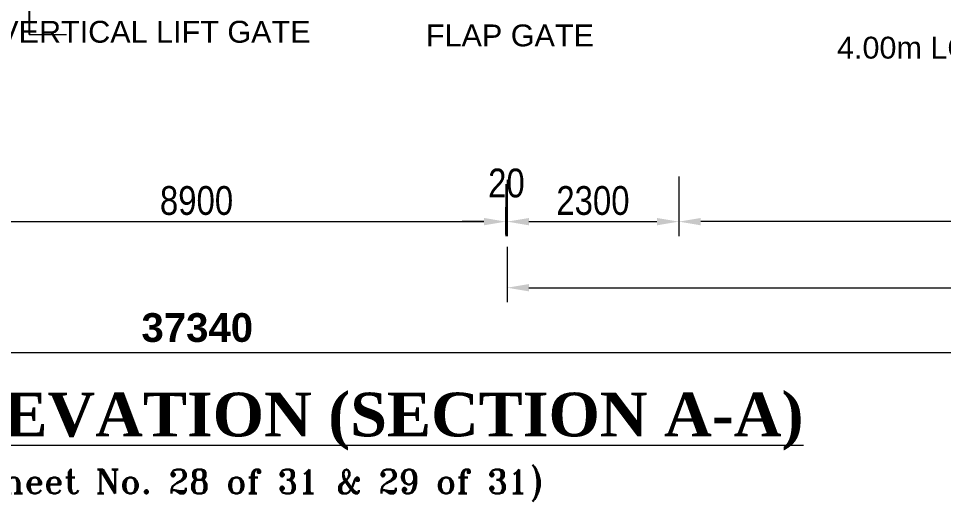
# Model space of a CAD drawing. Extents: x -358915 to 1258323, y -1667244 to -305611.
# Drawn here: x 174820 to 189626, y -1280100 to -1272372 of the extents above; entities that cross this region are included whole.
import ezdxf

# ---------------------------------------------------------------- set-up
doc = ezdxf.new("R2010")
doc.units = 0
doc.header["$LTSCALE"] = 300
doc.header["$MEASUREMENT"] = 0
doc.layers.get('DEFPOINTS').update_dxf_attribs({"linetype": 'CONTINUOUS'})
doc.layers.add('Dim', color=7, linetype='CONTINUOUS', lineweight=9)
doc.layers.add('LINE', color=7, linetype='CONTINUOUS')
doc.layers.add('TEXT', color=10, linetype='CONTINUOUS')
doc.styles.add('Arial', font='arial.ttf')
doc.styles.add('BIG', font='ROMANT.SHX')
doc.styles.add('DIM', font='isocp3.shx')
doc.styles.add('dimText', font='ARIALN.TTF')
doc.styles.add('text', font='ARIALN.TTF', dxfattribs={"height": 1.6})
doc.dimstyles.new('dim_150', dxfattribs={"dimtxt": 300, "dimasz": 300, "dimexe": 300, "dimexo": 100, "dimgap": 100, "dimtad": 1, "dimdec": 0, "dimzin": 0, "dimdsep": 46, "dimtxsty": 'DIM', "dimcen": 150, "dimclrd": 5, "dimclre": 5, "dimclrt": 7, "dimadec": 0, "dimazin": 0, "dimtfac": 1, "dimtdec": 0, "dimtmove": 0, "dimatfit": 3, "dimfxl": 20, "dimtolj": 1, "dimtzin": 0, "dimarcsym": 0})
doc.dimstyles.new('dim_230', dxfattribs={"dimtxt": 460, "dimasz": 460, "dimexe": 230, "dimexo": 100, "dimgap": 100, "dimtad": 1, "dimdec": 0, "dimzin": 0, "dimdsep": 46, "dimtxsty": 'dimText', "dimcen": 0.09, "dimclrd": 256, "dimclre": 256, "dimclrt": 7, "dimadec": 0, "dimazin": 0, "dimtfac": 1, "dimtdec": 0, "dimtofl": 0, "dimtmove": 0, "dimatfit": 3, "dimfxl": 1, "dimtolj": 1, "dimtzin": 0, "dimlwd": -1, "dimlwe": -1, "dimarcsym": 0})

# ---------------------------------------------------------------- blocks, each defined once
blk = doc.blocks.new('*D116')
at = {"layer": 'DEFPOINTS', "color": 0, "ltscale": 500, "transparency": 16777216}
for p in [(197890, -1274680), (185390, -1274798), (185390, -1275622)]:
    blk.add_point(p, dxfattribs=at)
at = {"layer": 'Dim', "ltscale": 500, "transparency": 16777216}
for p, q in [((197890, -1274780), (197890, -1275852)), ((185390, -1274898), (185390, -1275852)), ((197540, -1275622), (185740, -1275622))]:
    blk.add_line(p, q, dxfattribs=at)
for points in [[(185740, -1275564), (185740, -1275681), (185390, -1275622)], [(197540, -1275564), (197540, -1275681), (197890, -1275622)]]:
    blk.add_solid(points, dxfattribs=at)
at = {"layer": 'Dim', "color": 7, "ltscale": 500, "transparency": 16777216, "insert": (191640, -1275287), "char_height": 460, "attachment_point": 5, "style": 'dimText'}
blk.add_mtext('\\A1;12000', dxfattribs=at)
blk = doc.blocks.new('*D117')
at = {"layer": 'DEFPOINTS', "color": 0, "ltscale": 500, "transparency": 16777216}
for p in [(182640, -1274854), (185390, -1274998), (185390, -1275622)]:
    blk.add_point(p, dxfattribs=at)
at = {"layer": 'Dim', "ltscale": 500, "transparency": 16777216}
for p, q in [((182640, -1274954), (182640, -1275852)), ((185390, -1275098), (185390, -1275852)), ((182990, -1275622), (185040, -1275622))]:
    blk.add_line(p, q, dxfattribs=at)
for points in [[(182990, -1275564), (182990, -1275681), (182640, -1275622)], [(185040, -1275564), (185040, -1275681), (185390, -1275622)]]:
    blk.add_solid(points, dxfattribs=at)
at = {"layer": 'Dim', "color": 7, "ltscale": 500, "transparency": 16777216, "insert": (184015, -1275287), "char_height": 460, "attachment_point": 5, "style": 'dimText'}
blk.add_mtext('\\A1;2300', dxfattribs=at)
blk = doc.blocks.new('*D120')
at = {"layer": 'DEFPOINTS', "color": 0, "ltscale": 500, "transparency": 16777216}
for p in [(182620, -1274925), (172720, -1275360), (182620, -1275622)]:
    blk.add_point(p, dxfattribs=at)
at = {"layer": 'Dim', "ltscale": 500, "transparency": 16777216}
for p, q in [((182620, -1275025), (182620, -1275852)), ((172720, -1275460), (172720, -1275852)), ((173070, -1275622), (182270, -1275622))]:
    blk.add_line(p, q, dxfattribs=at)
for points in [[(173070, -1275563), (173070, -1275680), (172720, -1275622)], [(182270, -1275563), (182270, -1275680), (182620, -1275622)]]:
    blk.add_solid(points, dxfattribs=at)
at = {"layer": 'Dim', "color": 7, "ltscale": 500, "transparency": 16777216, "insert": (177670, -1275287), "char_height": 460, "attachment_point": 5, "style": 'dimText'}
blk.add_mtext('\\A1;8900', dxfattribs=at)
blk = doc.blocks.new('*D137')
at = {"layer": 'DEFPOINTS', "color": 0, "ltscale": 500, "transparency": 16777216}
for p in [(157501, -1277153), (199890, -1277183), (199890, -1277718)]:
    blk.add_point(p, dxfattribs=at)
at = {"layer": 'Dim', "ltscale": 500, "transparency": 16777216}
for p, q in [((157501, -1277253), (157501, -1277948)), ((199890, -1277283), (199890, -1277948)), ((157851, -1277718), (199540, -1277718))]:
    blk.add_line(p, q, dxfattribs=at)
for points in [[(157851, -1277660), (157851, -1277777), (157501, -1277718)], [(199540, -1277660), (199540, -1277777), (199890, -1277718)]]:
    blk.add_solid(points, dxfattribs=at)
at = {"layer": 'Dim', "color": 7, "ltscale": 500, "transparency": 16777216, "insert": (177682, -1277320), "char_height": 460, "attachment_point": 5, "style": 'dimText'}
blk.add_mtext('\\A1;{\\fArial|b1|i0|c0|p34;37340}', dxfattribs=at)
blk = doc.blocks.new('*D154')
at = {"layer": 'DEFPOINTS', "color": 0, "ltscale": 500, "transparency": 16777216}
for p in [(182620, -1275622), (182620, -1275928), (182640, -1275928)]:
    blk.add_point(p, dxfattribs=at)
at = {"layer": 'Dim', "ltscale": 500, "transparency": 16777216}
for p, q in [((182620, -1275828), (182620, -1275392)), ((182640, -1275828), (182640, -1275392)), ((182270, -1275622), (181920, -1275622)), ((182990, -1275622), (183340, -1275622))]:
    blk.add_line(p, q, dxfattribs=at)
for points in [[(182270, -1275564), (182270, -1275681), (182620, -1275622)], [(182990, -1275564), (182990, -1275681), (182640, -1275622)]]:
    blk.add_solid(points, dxfattribs=at)
at = {"layer": 'Dim', "color": 7, "ltscale": 500, "transparency": 16777216, "insert": (182630, -1275007), "char_height": 460, "attachment_point": 5, "style": 'dimText'}
blk.add_mtext('\\A1;20', dxfattribs=at)
blk = doc.blocks.new('*D160')
at = {"layer": 'DEFPOINTS', "color": 0, "ltscale": 500, "transparency": 16777216}
for p in [(182640, -1275926), (199890, -1276444), (199890, -1276679)]:
    blk.add_point(p, dxfattribs=at)
at = {"layer": 'Dim', "ltscale": 500, "transparency": 16777216}
for p, q in [((182640, -1276026), (182640, -1276909)), ((199890, -1276544), (199890, -1276909)), ((182990, -1276679), (199540, -1276679))]:
    blk.add_line(p, q, dxfattribs=at)
for points in [[(182990, -1276621), (182990, -1276738), (182640, -1276679)], [(199540, -1276621), (199540, -1276738), (199890, -1276679)]]:
    blk.add_solid(points, dxfattribs=at)
at = {"layer": 'Dim', "color": 7, "ltscale": 500, "transparency": 16777216, "insert": (192096, -1276344), "char_height": 460, "attachment_point": 5, "style": 'dimText'}
blk.add_mtext('\\A1;15550', dxfattribs=at)

msp = doc.modelspace()

# ---------------------------------------------------------------- linework, layer by layer
at = {"layer": 'Dim', "ltscale": 500}
msp.add_line((174989.7, -1272625.9), (175590.5, -1272625.9), dxfattribs=at)

# ---------------------------------------------------------------- texts
at = {"layer": 'Dim', "ltscale": 500, "insert": (163062.4, -1278358), "char_height": 360, "width": 27937.944, "attachment_point": 1, "style": 'text'}
msp.add_mtext('\\pxqc;{\\fTimes New Roman|b1|i0|c0|p18;\\H1.9444x;\\L\\C6;SECTIONAL ELEVATION (SECTION A-A)\\P\\fArial Narrow|b0|i0|c0|p34;\\H0.5143x;\\l\\C7;         \\fTimes New Roman|b0|i0|c0|p18;\\H0.8x;             \\H1.2153x;     \\fArial Narrow|b0|i0|c0|p34;\\H1.0286x;\\P                                                                                                          }', dxfattribs=at)
at = {"layer": 'LINE', "style": 'BIG'}
msp.add_text('(Sand Pile Shown in Sheet No. 28 of 31 & 29 of 31)', height=384, dxfattribs=at).set_placement((168087.9, -1279972.2))
at = {"layer": 'TEXT', "char_height": 350, "style": 'Arial'}
for s, insert, width, attachment_point in [('\\pxql;VERTICAL LIFT GATE', (178176.6, -1272409.1), 7360.475, 2), ('\\pxql;FLAP GATE', (183050, -1272467.5), 3417.24, 2), ('4.00m LONG U-SHAPE STEEL SHEET PILE', (197757, -1272840.8), 12025.429, 6)]:
    msp.add_mtext(s, dxfattribs=dict(at, insert=insert, width=width, attachment_point=attachment_point))

# ---------------------------------------------------------------- dimensions: what is measured, and where the dimension line sits
at = {"layer": 'Dim', "ltscale": 500}
dim = msp.add_linear_dim(base=(182620.4, -1275622.3), p1=(182640.4, -1275927.6), p2=(182620.4, -1275927.6), angle=180, dimstyle='dim_230', override={"dimasz": 350, "dimsah": 1, "dimtmove": 2}, dxfattribs=at)
dim.commit()
dim.dimension.update_dxf_attribs({"geometry": '*D154', "text_midpoint": (182630.4, -1275007.4)})
dim = msp.add_linear_dim(base=(185390.3, -1275622.3), p1=(197890.3, -1274680.4), p2=(185390.3, -1274797.9), angle=180, text='12000', dimstyle='dim_230', override={"dimasz": 350, "dimsah": 1, "dimtmove": 2}, dxfattribs=at)
dim.commit()
dim.dimension.update_dxf_attribs({"geometry": '*D116', "text_midpoint": (191640.3, -1275287.4)})
for base, p1, p2, text, picture, middle in [((182620.4, -1275621.5), (172720.4, -1275360.1), (182620.4, -1274925.5), '8900', '*D120', (177670.4, -1275286.7)), ((185390.3, -1275622.3), (182640.4, -1274854), (185390.3, -1274997.9), '2300', '*D117', (184015.4, -1275287.4))]:
    dim = msp.add_linear_dim(base=base, p1=p1, p2=p2, text=text, dimstyle='dim_230', override={"dimasz": 350, "dimsah": 1, "dimtmove": 2}, dxfattribs=at)
    dim.commit()
    dim.dimension.update_dxf_attribs({"geometry": picture, "text_midpoint": middle})
dim = msp.add_linear_dim(base=(199890.2, -1276679.3), p1=(182640.4, -1275926.4), p2=(199890.2, -1276443.6), angle=180, text='15550', dimstyle='dim_230', override={"dimasz": 350, "dimsah": 1, "dimtmove": 2}, dxfattribs=at)
dim.commit()
dim.dimension.update_dxf_attribs({"geometry": '*D160', "text_midpoint": (192096, -1276344.4), "dimtype": 160})
dim = msp.add_linear_dim(base=(199890.2, -1277718.4), p1=(157500.6, -1277153.1), p2=(199890.2, -1277182.6), text='{\\fArial|b1|i0|c0|p34;37340}', dimstyle='dim_230', override={"dimasz": 350, "dimsah": 1, "dimtmove": 2}, dxfattribs=at)
dim.commit()
dim.dimension.update_dxf_attribs({"geometry": '*D137', "text_midpoint": (177682, -1277319.7), "dimtype": 160})

# ---------------------------------------------------------------- leaders
msp.add_leader([(174165.1, -1267345.7), (174989.7, -1267345.7), (174989.7, -1272625.9)], dimstyle='dim_150', override={"dimtxt": 320, "dimasz": 350, "dimexe": 150, "dimtxsty": 'Arial', "dimtmove": 1}, dxfattribs=at)

doc.saveas('drawing.dxf')
